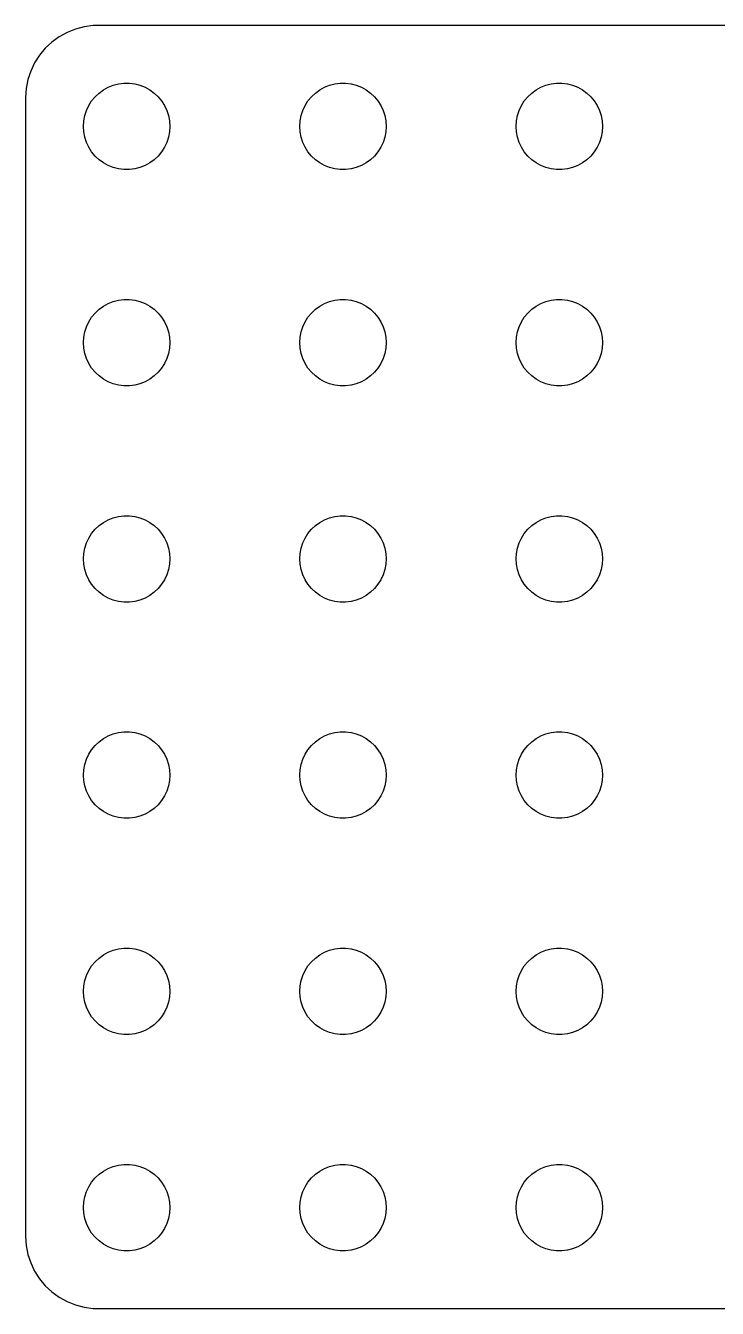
# Model space of a CAD drawing. Header units: metres. Extents: x -52 to 52, y -44 to 44.
# Drawn here: x -52 to -4, y -44.5 to 44.5 of the extents above; entities that cross this region are included whole.
import ezdxf

# ---------------------------------------------------------------- set-up
doc = ezdxf.new("R2010")
doc.units = ezdxf.units.M

msp = doc.modelspace()

# ---------------------------------------------------------------- linework, layer by layer
for p, q in [((-47.3139, 44.4901), (-47.9369, 44.4114)), ((47.3139, 44.4901), (-47.3139, 44.4901)), ((-49.6791, 43.7216), (-50.1871, 43.3526)), ((-49.1289, 44.0241), (-49.6791, 43.7216)), ((-48.5451, 44.2553), (-49.1289, 44.0241)), ((-47.9369, 44.4114), (-48.5451, 44.2553)), ((-50.6448, 42.9227), (-51.0451, 42.4389)), ((-50.1871, 43.3526), (-50.6448, 42.9227)), ((-51.3815, 41.9088), (-51.6489, 41.3406)), ((-51.0451, 42.4389), (-51.3815, 41.9088)), ((-51.6489, 41.3406), (-51.8429, 40.7434)), ((-51.9606, 40.1267), (-52, 39.5)), ((-51.8429, 40.7434), (-51.9606, 40.1267)), ((-46.6075, 40.033), (-46.2773, 40.2145)), ((-46.2773, 40.2145), (-45.927, 40.3532)), ((-45.927, 40.3532), (-45.5621, 40.4469)), ((-45.5621, 40.4469), (-45.1884, 40.4941)), ((-45.1884, 40.4941), (-44.8116, 40.4941)), ((-44.8116, 40.4941), (-44.4379, 40.4469)), ((-44.4379, 40.4469), (-44.0729, 40.3532)), ((-44.0729, 40.3532), (-43.7227, 40.2145)), ((-43.7227, 40.2145), (-43.3925, 40.033)), ((-31.6075, 40.033), (-31.2773, 40.2145)), ((-31.2773, 40.2145), (-30.927, 40.3532)), ((-30.927, 40.3532), (-30.5621, 40.4469)), ((-30.5621, 40.4469), (-30.1884, 40.4941)), ((-30.1884, 40.4941), (-29.8116, 40.4941)), ((-29.8116, 40.4941), (-29.4379, 40.4469)), ((-29.4379, 40.4469), (-29.0729, 40.3532)), ((-29.0729, 40.3532), (-28.7227, 40.2145)), ((-28.7227, 40.2145), (-28.3925, 40.033)), ((-16.6075, 40.033), (-16.2773, 40.2145)), ((-16.2773, 40.2145), (-15.927, 40.3532)), ((-15.927, 40.3532), (-15.5621, 40.4469)), ((-15.5621, 40.4469), (-15.1884, 40.4941)), ((-15.1884, 40.4941), (-14.8116, 40.4941)), ((-14.8116, 40.4941), (-14.4379, 40.4469)), ((-14.4379, 40.4469), (-14.0729, 40.3532)), ((-14.0729, 40.3532), (-13.7227, 40.2145)), ((-13.7227, 40.2145), (-13.3925, 40.033)), ((-52, 39.5), (-52, -39.5)), ((-47.6289, 38.9453), (-47.427, 39.2634)), ((-47.427, 39.2634), (-47.1869, 39.5536)), ((-47.1869, 39.5536), (-46.9123, 39.8115)), ((-46.9123, 39.8115), (-46.6075, 40.033)), ((-43.3925, 40.033), (-43.0877, 39.8115)), ((-43.0877, 39.8115), (-42.8131, 39.5536)), ((-42.8131, 39.5536), (-42.5729, 39.2634)), ((-42.5729, 39.2634), (-42.3711, 38.9453)), ((-32.6289, 38.9453), (-32.427, 39.2634)), ((-32.427, 39.2634), (-32.1869, 39.5536)), ((-32.1869, 39.5536), (-31.9123, 39.8115)), ((-31.9123, 39.8115), (-31.6075, 40.033)), ((-28.3925, 40.033), (-28.0877, 39.8115)), ((-28.0877, 39.8115), (-27.8131, 39.5536)), ((-27.8131, 39.5536), (-27.5729, 39.2634)), ((-27.5729, 39.2634), (-27.3711, 38.9453)), ((-17.6289, 38.9453), (-17.427, 39.2634)), ((-17.427, 39.2634), (-17.1869, 39.5536)), ((-17.1869, 39.5536), (-16.9123, 39.8115)), ((-16.9123, 39.8115), (-16.6075, 40.033)), ((-13.3925, 40.033), (-13.0877, 39.8115)), ((-13.0877, 39.8115), (-12.8131, 39.5536)), ((-12.8131, 39.5536), (-12.5729, 39.2634)), ((-12.5729, 39.2634), (-12.3711, 38.9453)), ((-47.9057, 38.2461), (-47.7893, 38.6044)), ((-47.7893, 38.6044), (-47.6289, 38.9453)), ((-42.3711, 38.9453), (-42.2107, 38.6044)), ((-42.2107, 38.6044), (-42.0942, 38.2461)), ((-32.9057, 38.2461), (-32.7893, 38.6044)), ((-32.7893, 38.6044), (-32.6289, 38.9453)), ((-27.3711, 38.9453), (-27.2107, 38.6044)), ((-27.2107, 38.6044), (-27.0942, 38.2461)), ((-17.9057, 38.2461), (-17.7893, 38.6044)), ((-17.7893, 38.6044), (-17.6289, 38.9453)), ((-12.3711, 38.9453), (-12.2107, 38.6044)), ((-12.2107, 38.6044), (-12.0942, 38.2461)), ((-48, 37.5), (-47.9763, 37.876)), ((-47.9763, 37.124), (-48, 37.5)), ((-47.9763, 37.876), (-47.9057, 38.2461)), ((-42.0942, 38.2461), (-42.0237, 37.876)), ((-42.0237, 37.876), (-42, 37.5)), ((-42, 37.5), (-42.0237, 37.124)), ((-33, 37.5), (-32.9763, 37.876)), ((-32.9763, 37.124), (-33, 37.5)), ((-32.9763, 37.876), (-32.9057, 38.2461)), ((-27.0942, 38.2461), (-27.0237, 37.876)), ((-27.0237, 37.876), (-27, 37.5)), ((-27, 37.5), (-27.0237, 37.124)), ((-18, 37.5), (-17.9763, 37.876)), ((-17.9763, 37.124), (-18, 37.5)), ((-17.9763, 37.876), (-17.9057, 38.2461)), ((-12.0942, 38.2461), (-12.0237, 37.876)), ((-12.0237, 37.876), (-12, 37.5)), ((-12, 37.5), (-12.0237, 37.124)), ((-47.9057, 36.7539), (-47.9763, 37.124)), ((-47.7893, 36.3956), (-47.9057, 36.7539)), ((-42.0942, 36.7539), (-42.2107, 36.3956)), ((-42.0237, 37.124), (-42.0942, 36.7539)), ((-32.9057, 36.7539), (-32.9763, 37.124)), ((-32.7893, 36.3956), (-32.9057, 36.7539)), ((-27.0942, 36.7539), (-27.2107, 36.3956)), ((-27.0237, 37.124), (-27.0942, 36.7539)), ((-17.9057, 36.7539), (-17.9763, 37.124)), ((-17.7893, 36.3956), (-17.9057, 36.7539)), ((-12.0942, 36.7539), (-12.2107, 36.3956)), ((-12.0237, 37.124), (-12.0942, 36.7539)), ((-47.6289, 36.0547), (-47.7893, 36.3956)), ((-47.427, 35.7366), (-47.6289, 36.0547)), ((-47.1869, 35.4464), (-47.427, 35.7366)), ((-42.5729, 35.7366), (-42.8131, 35.4464)), ((-42.3711, 36.0547), (-42.5729, 35.7366)), ((-42.2107, 36.3956), (-42.3711, 36.0547)), ((-32.6289, 36.0547), (-32.7893, 36.3956)), ((-32.427, 35.7366), (-32.6289, 36.0547)), ((-32.1869, 35.4464), (-32.427, 35.7366)), ((-27.5729, 35.7366), (-27.8131, 35.4464)), ((-27.3711, 36.0547), (-27.5729, 35.7366)), ((-27.2107, 36.3956), (-27.3711, 36.0547)), ((-17.6289, 36.0547), (-17.7893, 36.3956)), ((-17.427, 35.7366), (-17.6289, 36.0547)), ((-17.1869, 35.4464), (-17.427, 35.7366)), ((-12.5729, 35.7366), (-12.8131, 35.4464)), ((-12.3711, 36.0547), (-12.5729, 35.7366)), ((-12.2107, 36.3956), (-12.3711, 36.0547)), ((-46.9123, 35.1885), (-47.1869, 35.4464)), ((-46.6075, 34.967), (-46.9123, 35.1885)), ((-46.2773, 34.7855), (-46.6075, 34.967)), ((-45.927, 34.6468), (-46.2773, 34.7855)), ((-43.7227, 34.7855), (-44.0729, 34.6468)), ((-43.3925, 34.967), (-43.7227, 34.7855)), ((-43.0877, 35.1885), (-43.3925, 34.967)), ((-42.8131, 35.4464), (-43.0877, 35.1885)), ((-31.9123, 35.1885), (-32.1869, 35.4464)), ((-31.6075, 34.967), (-31.9123, 35.1885)), ((-31.2773, 34.7855), (-31.6075, 34.967)), ((-30.927, 34.6468), (-31.2773, 34.7855)), ((-28.7227, 34.7855), (-29.0729, 34.6468)), ((-28.3925, 34.967), (-28.7227, 34.7855)), ((-28.0877, 35.1885), (-28.3925, 34.967)), ((-27.8131, 35.4464), (-28.0877, 35.1885)), ((-16.9123, 35.1885), (-17.1869, 35.4464)), ((-16.6075, 34.967), (-16.9123, 35.1885)), ((-16.2773, 34.7855), (-16.6075, 34.967)), ((-15.927, 34.6468), (-16.2773, 34.7855)), ((-13.7227, 34.7855), (-14.0729, 34.6468)), ((-13.3925, 34.967), (-13.7227, 34.7855)), ((-13.0877, 35.1885), (-13.3925, 34.967)), ((-12.8131, 35.4464), (-13.0877, 35.1885)), ((-45.5621, 34.5531), (-45.927, 34.6468)), ((-45.1884, 34.5059), (-45.5621, 34.5531)), ((-44.8116, 34.5059), (-45.1884, 34.5059)), ((-44.4379, 34.5531), (-44.8116, 34.5059)), ((-44.0729, 34.6468), (-44.4379, 34.5531)), ((-30.5621, 34.5531), (-30.927, 34.6468)), ((-30.1884, 34.5059), (-30.5621, 34.5531)), ((-29.8116, 34.5059), (-30.1884, 34.5059)), ((-29.4379, 34.5531), (-29.8116, 34.5059)), ((-29.0729, 34.6468), (-29.4379, 34.5531)), ((-15.5621, 34.5531), (-15.927, 34.6468)), ((-15.1884, 34.5059), (-15.5621, 34.5531)), ((-14.8116, 34.5059), (-15.1884, 34.5059)), ((-14.4379, 34.5531), (-14.8116, 34.5059)), ((-14.0729, 34.6468), (-14.4379, 34.5531)), ((-46.9123, 24.8115), (-46.6075, 25.033)), ((-46.6075, 25.033), (-46.2773, 25.2145)), ((-46.2773, 25.2145), (-45.927, 25.3532)), ((-45.927, 25.3532), (-45.5621, 25.4469)), ((-45.5621, 25.4469), (-45.1884, 25.4941)), ((-45.1884, 25.4941), (-44.8116, 25.4941)), ((-44.8116, 25.4941), (-44.4379, 25.4469)), ((-44.4379, 25.4469), (-44.0729, 25.3532)), ((-44.0729, 25.3532), (-43.7227, 25.2145)), ((-43.7227, 25.2145), (-43.3925, 25.033)), ((-43.3925, 25.033), (-43.0877, 24.8115)), ((-31.9123, 24.8115), (-31.6075, 25.033)), ((-31.6075, 25.033), (-31.2773, 25.2145)), ((-31.2773, 25.2145), (-30.927, 25.3532)), ((-30.927, 25.3532), (-30.5621, 25.4469)), ((-30.5621, 25.4469), (-30.1884, 25.4941)), ((-30.1884, 25.4941), (-29.8116, 25.4941)), ((-29.8116, 25.4941), (-29.4379, 25.4469)), ((-29.4379, 25.4469), (-29.0729, 25.3532)), ((-29.0729, 25.3532), (-28.7227, 25.2145)), ((-28.7227, 25.2145), (-28.3925, 25.033)), ((-28.3925, 25.033), (-28.0877, 24.8115)), ((-16.9123, 24.8115), (-16.6075, 25.033)), ((-16.6075, 25.033), (-16.2773, 25.2145)), ((-16.2773, 25.2145), (-15.927, 25.3532)), ((-15.927, 25.3532), (-15.5621, 25.4469)), ((-15.5621, 25.4469), (-15.1884, 25.4941)), ((-15.1884, 25.4941), (-14.8116, 25.4941)), ((-14.8116, 25.4941), (-14.4379, 25.4469)), ((-14.4379, 25.4469), (-14.0729, 25.3532)), ((-14.0729, 25.3532), (-13.7227, 25.2145)), ((-13.7227, 25.2145), (-13.3925, 25.033)), ((-13.3925, 25.033), (-13.0877, 24.8115)), ((-47.6289, 23.9453), (-47.427, 24.2634)), ((-47.427, 24.2634), (-47.1869, 24.5536)), ((-47.1869, 24.5536), (-46.9123, 24.8115)), ((-43.0877, 24.8115), (-42.8131, 24.5536)), ((-42.8131, 24.5536), (-42.5729, 24.2634)), ((-42.5729, 24.2634), (-42.3711, 23.9453)), ((-32.6289, 23.9453), (-32.427, 24.2634)), ((-32.427, 24.2634), (-32.1869, 24.5536)), ((-32.1869, 24.5536), (-31.9123, 24.8115)), ((-28.0877, 24.8115), (-27.8131, 24.5536)), ((-27.8131, 24.5536), (-27.5729, 24.2634)), ((-27.5729, 24.2634), (-27.3711, 23.9453)), ((-17.6289, 23.9453), (-17.427, 24.2634)), ((-17.427, 24.2634), (-17.1869, 24.5536)), ((-17.1869, 24.5536), (-16.9123, 24.8115)), ((-13.0877, 24.8115), (-12.8131, 24.5536)), ((-12.8131, 24.5536), (-12.5729, 24.2634)), ((-12.5729, 24.2634), (-12.3711, 23.9453)), ((-47.9763, 22.876), (-47.9057, 23.2461)), ((-47.9057, 23.2461), (-47.7893, 23.6044)), ((-47.7893, 23.6044), (-47.6289, 23.9453)), ((-42.3711, 23.9453), (-42.2107, 23.6044)), ((-42.2107, 23.6044), (-42.0942, 23.2461)), ((-42.0942, 23.2461), (-42.0237, 22.876)), ((-32.9763, 22.876), (-32.9057, 23.2461)), ((-32.9057, 23.2461), (-32.7893, 23.6044)), ((-32.7893, 23.6044), (-32.6289, 23.9453)), ((-27.3711, 23.9453), (-27.2107, 23.6044)), ((-27.2107, 23.6044), (-27.0942, 23.2461)), ((-27.0942, 23.2461), (-27.0237, 22.876)), ((-17.9763, 22.876), (-17.9057, 23.2461)), ((-17.9057, 23.2461), (-17.7893, 23.6044)), ((-17.7893, 23.6044), (-17.6289, 23.9453)), ((-12.3711, 23.9453), (-12.2107, 23.6044)), ((-12.2107, 23.6044), (-12.0942, 23.2461)), ((-12.0942, 23.2461), (-12.0237, 22.876)), ((-48, 22.5), (-47.9763, 22.876)), ((-47.9763, 22.124), (-48, 22.5)), ((-42.0237, 22.876), (-42, 22.5)), ((-42, 22.5), (-42.0237, 22.124)), ((-33, 22.5), (-32.9763, 22.876)), ((-32.9763, 22.124), (-33, 22.5)), ((-27.0237, 22.876), (-27, 22.5)), ((-27, 22.5), (-27.0237, 22.124)), ((-18, 22.5), (-17.9763, 22.876)), ((-17.9763, 22.124), (-18, 22.5)), ((-12.0237, 22.876), (-12, 22.5)), ((-12, 22.5), (-12.0237, 22.124)), ((-47.9057, 21.7539), (-47.9763, 22.124)), ((-47.7893, 21.3956), (-47.9057, 21.7539)), ((-47.6289, 21.0547), (-47.7893, 21.3956)), ((-42.2107, 21.3956), (-42.3711, 21.0547)), ((-42.0942, 21.7539), (-42.2107, 21.3956)), ((-42.0237, 22.124), (-42.0942, 21.7539)), ((-32.9057, 21.7539), (-32.9763, 22.124)), ((-32.7893, 21.3956), (-32.9057, 21.7539)), ((-32.6289, 21.0547), (-32.7893, 21.3956)), ((-27.2107, 21.3956), (-27.3711, 21.0547)), ((-27.0942, 21.7539), (-27.2107, 21.3956)), ((-27.0237, 22.124), (-27.0942, 21.7539)), ((-17.9057, 21.7539), (-17.9763, 22.124)), ((-17.7893, 21.3956), (-17.9057, 21.7539)), ((-17.6289, 21.0547), (-17.7893, 21.3956)), ((-12.2107, 21.3956), (-12.3711, 21.0547)), ((-12.0942, 21.7539), (-12.2107, 21.3956)), ((-12.0237, 22.124), (-12.0942, 21.7539)), ((-47.427, 20.7366), (-47.6289, 21.0547)), ((-47.1869, 20.4464), (-47.427, 20.7366)), ((-42.5729, 20.7366), (-42.8131, 20.4464)), ((-42.3711, 21.0547), (-42.5729, 20.7366)), ((-32.427, 20.7366), (-32.6289, 21.0547)), ((-32.1869, 20.4464), (-32.427, 20.7366)), ((-27.5729, 20.7366), (-27.8131, 20.4464)), ((-27.3711, 21.0547), (-27.5729, 20.7366)), ((-17.427, 20.7366), (-17.6289, 21.0547)), ((-17.1869, 20.4464), (-17.427, 20.7366)), ((-12.5729, 20.7366), (-12.8131, 20.4464)), ((-12.3711, 21.0547), (-12.5729, 20.7366)), ((-46.9123, 20.1884), (-47.1869, 20.4464)), ((-46.6075, 19.967), (-46.9123, 20.1884)), ((-46.2773, 19.7855), (-46.6075, 19.967)), ((-45.927, 19.6468), (-46.2773, 19.7855)), ((-45.5621, 19.5531), (-45.927, 19.6468)), ((-44.0729, 19.6468), (-44.4379, 19.5531)), ((-43.7227, 19.7855), (-44.0729, 19.6468)), ((-43.3925, 19.967), (-43.7227, 19.7855)), ((-43.0877, 20.1884), (-43.3925, 19.967)), ((-42.8131, 20.4464), (-43.0877, 20.1884)), ((-31.9123, 20.1884), (-32.1869, 20.4464)), ((-31.6075, 19.967), (-31.9123, 20.1884)), ((-31.2773, 19.7855), (-31.6075, 19.967)), ((-30.927, 19.6468), (-31.2773, 19.7855)), ((-30.5621, 19.5531), (-30.927, 19.6468)), ((-29.0729, 19.6468), (-29.4379, 19.5531)), ((-28.7227, 19.7855), (-29.0729, 19.6468)), ((-28.3925, 19.967), (-28.7227, 19.7855)), ((-28.0877, 20.1884), (-28.3925, 19.967)), ((-27.8131, 20.4464), (-28.0877, 20.1884)), ((-16.9123, 20.1884), (-17.1869, 20.4464)), ((-16.6075, 19.967), (-16.9123, 20.1884)), ((-16.2773, 19.7855), (-16.6075, 19.967)), ((-15.927, 19.6468), (-16.2773, 19.7855)), ((-15.5621, 19.5531), (-15.927, 19.6468)), ((-14.0729, 19.6468), (-14.4379, 19.5531)), ((-13.7227, 19.7855), (-14.0729, 19.6468)), ((-13.3925, 19.967), (-13.7227, 19.7855)), ((-13.0877, 20.1884), (-13.3925, 19.967)), ((-12.8131, 20.4464), (-13.0877, 20.1884)), ((-45.1884, 19.5059), (-45.5621, 19.5531)), ((-44.8116, 19.5059), (-45.1884, 19.5059)), ((-44.4379, 19.5531), (-44.8116, 19.5059)), ((-30.1884, 19.5059), (-30.5621, 19.5531)), ((-29.8116, 19.5059), (-30.1884, 19.5059)), ((-29.4379, 19.5531), (-29.8116, 19.5059)), ((-15.1884, 19.5059), (-15.5621, 19.5531)), ((-14.8116, 19.5059), (-15.1884, 19.5059)), ((-14.4379, 19.5531), (-14.8116, 19.5059)), ((-47.1869, 9.55363), (-46.9123, 9.81154)), ((-46.9123, 9.81154), (-46.6075, 10.033)), ((-46.6075, 10.033), (-46.2773, 10.2145)), ((-46.2773, 10.2145), (-45.927, 10.3532)), ((-45.927, 10.3532), (-45.5621, 10.4469)), ((-45.5621, 10.4469), (-45.1884, 10.4941)), ((-45.1884, 10.4941), (-44.8116, 10.4941)), ((-44.8116, 10.4941), (-44.4379, 10.4469)), ((-44.4379, 10.4469), (-44.0729, 10.3532)), ((-44.0729, 10.3532), (-43.7227, 10.2145)), ((-43.7227, 10.2145), (-43.3925, 10.033)), ((-43.3925, 10.033), (-43.0877, 9.81154)), ((-43.0877, 9.81154), (-42.8131, 9.55363)), ((-32.1869, 9.55363), (-31.9123, 9.81154)), ((-31.9123, 9.81154), (-31.6075, 10.033)), ((-31.6075, 10.033), (-31.2773, 10.2145)), ((-31.2773, 10.2145), (-30.927, 10.3532)), ((-30.927, 10.3532), (-30.5621, 10.4469)), ((-30.5621, 10.4469), (-30.1884, 10.4941)), ((-30.1884, 10.4941), (-29.8116, 10.4941)), ((-29.8116, 10.4941), (-29.4379, 10.4469)), ((-29.4379, 10.4469), (-29.0729, 10.3532)), ((-29.0729, 10.3532), (-28.7227, 10.2145)), ((-28.7227, 10.2145), (-28.3925, 10.033)), ((-28.3925, 10.033), (-28.0877, 9.81154)), ((-28.0877, 9.81154), (-27.8131, 9.55363)), ((-17.1869, 9.55363), (-16.9123, 9.81154)), ((-16.9123, 9.81154), (-16.6075, 10.033)), ((-16.6075, 10.033), (-16.2773, 10.2145)), ((-16.2773, 10.2145), (-15.927, 10.3532)), ((-15.927, 10.3532), (-15.5621, 10.4469)), ((-15.5621, 10.4469), (-15.1884, 10.4941)), ((-15.1884, 10.4941), (-14.8116, 10.4941)), ((-14.8116, 10.4941), (-14.4379, 10.4469)), ((-14.4379, 10.4469), (-14.0729, 10.3532)), ((-14.0729, 10.3532), (-13.7227, 10.2145)), ((-13.7227, 10.2145), (-13.3925, 10.033)), ((-13.3925, 10.033), (-13.0877, 9.81154)), ((-13.0877, 9.81154), (-12.8131, 9.55363)), ((-47.7893, 8.60437), (-47.6289, 8.94525)), ((-47.6289, 8.94525), (-47.427, 9.26335)), ((-47.427, 9.26335), (-47.1869, 9.55363)), ((-42.8131, 9.55363), (-42.5729, 9.26335)), ((-42.5729, 9.26335), (-42.3711, 8.94525)), ((-42.3711, 8.94525), (-42.2107, 8.60437)), ((-32.7893, 8.60437), (-32.6289, 8.94525)), ((-32.6289, 8.94525), (-32.427, 9.26335)), ((-32.427, 9.26335), (-32.1869, 9.55363)), ((-27.8131, 9.55363), (-27.5729, 9.26335)), ((-27.5729, 9.26335), (-27.3711, 8.94525)), ((-27.3711, 8.94525), (-27.2107, 8.60437)), ((-17.7893, 8.60437), (-17.6289, 8.94525)), ((-17.6289, 8.94525), (-17.427, 9.26335)), ((-17.427, 9.26335), (-17.1869, 9.55363)), ((-12.8131, 9.55363), (-12.5729, 9.26335)), ((-12.5729, 9.26335), (-12.3711, 8.94525)), ((-12.3711, 8.94525), (-12.2107, 8.60437)), ((-47.9763, 7.87599), (-47.9057, 8.24606)), ((-47.9057, 8.24606), (-47.7893, 8.60437)), ((-42.2107, 8.60437), (-42.0942, 8.24606)), ((-42.0942, 8.24606), (-42.0237, 7.87599)), ((-32.9763, 7.87599), (-32.9057, 8.24606)), ((-32.9057, 8.24606), (-32.7893, 8.60437)), ((-27.2107, 8.60437), (-27.0942, 8.24606)), ((-27.0942, 8.24606), (-27.0237, 7.87599)), ((-17.9763, 7.87599), (-17.9057, 8.24606)), ((-17.9057, 8.24606), (-17.7893, 8.60437)), ((-12.2107, 8.60437), (-12.0942, 8.24606)), ((-12.0942, 8.24606), (-12.0237, 7.87599)), ((-48, 7.5), (-47.9763, 7.87599)), ((-47.9763, 7.12399), (-48, 7.5)), ((-47.9057, 6.75392), (-47.9763, 7.12399)), ((-42.0237, 7.12399), (-42.0942, 6.75392)), ((-42.0237, 7.87599), (-42, 7.5)), ((-42, 7.5), (-42.0237, 7.12399)), ((-33, 7.5), (-32.9763, 7.87599)), ((-32.9763, 7.12399), (-33, 7.5)), ((-32.9057, 6.75392), (-32.9763, 7.12399)), ((-27.0237, 7.12399), (-27.0942, 6.75392)), ((-27.0237, 7.87599), (-27, 7.5)), ((-27, 7.5), (-27.0237, 7.12399)), ((-18, 7.5), (-17.9763, 7.87599)), ((-17.9763, 7.12399), (-18, 7.5)), ((-17.9057, 6.75392), (-17.9763, 7.12399)), ((-12.0237, 7.12399), (-12.0942, 6.75392)), ((-12.0237, 7.87599), (-12, 7.5)), ((-12, 7.5), (-12.0237, 7.12399)), ((-47.7893, 6.39561), (-47.9057, 6.75392)), ((-47.6289, 6.05473), (-47.7893, 6.39561)), ((-42.2107, 6.39561), (-42.3711, 6.05473)), ((-42.0942, 6.75392), (-42.2107, 6.39561)), ((-32.7893, 6.39561), (-32.9057, 6.75392)), ((-32.6289, 6.05473), (-32.7893, 6.39561)), ((-27.2107, 6.39561), (-27.3711, 6.05473)), ((-27.0942, 6.75392), (-27.2107, 6.39561)), ((-17.7893, 6.39561), (-17.9057, 6.75392)), ((-17.6289, 6.05473), (-17.7893, 6.39561)), ((-12.2107, 6.39561), (-12.3711, 6.05473)), ((-12.0942, 6.75392), (-12.2107, 6.39561)), ((-47.427, 5.73663), (-47.6289, 6.05473)), ((-47.1869, 5.44635), (-47.427, 5.73663)), ((-46.9123, 5.18845), (-47.1869, 5.44635)), ((-42.8131, 5.44635), (-43.0877, 5.18845)), ((-42.5729, 5.73663), (-42.8131, 5.44635)), ((-42.3711, 6.05473), (-42.5729, 5.73663)), ((-32.427, 5.73663), (-32.6289, 6.05473)), ((-32.1869, 5.44635), (-32.427, 5.73663)), ((-31.9123, 5.18845), (-32.1869, 5.44635)), ((-27.8131, 5.44635), (-28.0877, 5.18845)), ((-27.5729, 5.73663), (-27.8131, 5.44635)), ((-27.3711, 6.05473), (-27.5729, 5.73663)), ((-17.427, 5.73663), (-17.6289, 6.05473)), ((-17.1869, 5.44635), (-17.427, 5.73663)), ((-16.9123, 5.18845), (-17.1869, 5.44635)), ((-12.8131, 5.44635), (-13.0877, 5.18845)), ((-12.5729, 5.73663), (-12.8131, 5.44635)), ((-12.3711, 6.05473), (-12.5729, 5.73663)), ((-46.6075, 4.96701), (-46.9123, 5.18845)), ((-46.2773, 4.78551), (-46.6075, 4.96701)), ((-45.927, 4.64682), (-46.2773, 4.78551)), ((-45.5621, 4.55313), (-45.927, 4.64682)), ((-45.1884, 4.50591), (-45.5621, 4.55313)), ((-44.8116, 4.50591), (-45.1884, 4.50591)), ((-44.4379, 4.55313), (-44.8116, 4.50591)), ((-44.0729, 4.64682), (-44.4379, 4.55313)), ((-43.7227, 4.78551), (-44.0729, 4.64682)), ((-43.3925, 4.96701), (-43.7227, 4.78551)), ((-43.0877, 5.18845), (-43.3925, 4.96701)), ((-31.6075, 4.96701), (-31.9123, 5.18845)), ((-31.2773, 4.78551), (-31.6075, 4.96701)), ((-30.927, 4.64682), (-31.2773, 4.78551)), ((-30.5621, 4.55313), (-30.927, 4.64682)), ((-30.1884, 4.50591), (-30.5621, 4.55313)), ((-29.8116, 4.50591), (-30.1884, 4.50591)), ((-29.4379, 4.55313), (-29.8116, 4.50591)), ((-29.0729, 4.64682), (-29.4379, 4.55313)), ((-28.7227, 4.78551), (-29.0729, 4.64682)), ((-28.3925, 4.96701), (-28.7227, 4.78551)), ((-28.0877, 5.18845), (-28.3925, 4.96701)), ((-16.6075, 4.96701), (-16.9123, 5.18845)), ((-16.2773, 4.78551), (-16.6075, 4.96701)), ((-15.927, 4.64682), (-16.2773, 4.78551)), ((-15.5621, 4.55313), (-15.927, 4.64682)), ((-15.1884, 4.50591), (-15.5621, 4.55313)), ((-14.8116, 4.50591), (-15.1884, 4.50591)), ((-14.4379, 4.55313), (-14.8116, 4.50591)), ((-14.0729, 4.64682), (-14.4379, 4.55313)), ((-13.7227, 4.78551), (-14.0729, 4.64682)), ((-13.3925, 4.96701), (-13.7227, 4.78551)), ((-13.0877, 5.18845), (-13.3925, 4.96701)), ((-47.1869, -5.44635), (-46.9123, -5.18845)), ((-46.9123, -5.18845), (-46.6075, -4.96701)), ((-46.6075, -4.96701), (-46.2773, -4.78551)), ((-46.2773, -4.78551), (-45.927, -4.64682)), ((-45.927, -4.64682), (-45.5621, -4.55313)), ((-45.5621, -4.55313), (-45.1884, -4.50591)), ((-45.1884, -4.50591), (-44.8116, -4.50591)), ((-44.8116, -4.50591), (-44.4379, -4.55313)), ((-44.4379, -4.55313), (-44.0729, -4.64682)), ((-44.0729, -4.64682), (-43.7227, -4.78551)), ((-43.7227, -4.78551), (-43.3925, -4.96701)), ((-43.3925, -4.96701), (-43.0877, -5.18845)), ((-43.0877, -5.18845), (-42.8131, -5.44635)), ((-32.1869, -5.44635), (-31.9123, -5.18845)), ((-31.9123, -5.18845), (-31.6075, -4.96701)), ((-31.6075, -4.96701), (-31.2773, -4.78551)), ((-31.2773, -4.78551), (-30.927, -4.64682)), ((-30.927, -4.64682), (-30.5621, -4.55313)), ((-30.5621, -4.55313), (-30.1884, -4.50591)), ((-30.1884, -4.50591), (-29.8116, -4.50591)), ((-29.8116, -4.50591), (-29.4379, -4.55313)), ((-29.4379, -4.55313), (-29.0729, -4.64682)), ((-29.0729, -4.64682), (-28.7227, -4.78551)), ((-28.7227, -4.78551), (-28.3925, -4.96701)), ((-28.3925, -4.96701), (-28.0877, -5.18845)), ((-28.0877, -5.18845), (-27.8131, -5.44635)), ((-17.1869, -5.44635), (-16.9123, -5.18845)), ((-16.9123, -5.18845), (-16.6075, -4.96701)), ((-16.6075, -4.96701), (-16.2773, -4.78551)), ((-16.2773, -4.78551), (-15.927, -4.64682)), ((-15.927, -4.64682), (-15.5621, -4.55313)), ((-15.5621, -4.55313), (-15.1884, -4.50591)), ((-15.1884, -4.50591), (-14.8116, -4.50591)), ((-14.8116, -4.50591), (-14.4379, -4.55313)), ((-14.4379, -4.55313), (-14.0729, -4.64682)), ((-14.0729, -4.64682), (-13.7227, -4.78551)), ((-13.7227, -4.78551), (-13.3925, -4.96701)), ((-13.3925, -4.96701), (-13.0877, -5.18845)), ((-13.0877, -5.18845), (-12.8131, -5.44635)), ((-47.7893, -6.39561), (-47.6289, -6.05473)), ((-47.6289, -6.05473), (-47.427, -5.73663)), ((-47.427, -5.73663), (-47.1869, -5.44635)), ((-42.8131, -5.44635), (-42.5729, -5.73663)), ((-42.5729, -5.73663), (-42.3711, -6.05473)), ((-42.3711, -6.05473), (-42.2107, -6.39561)), ((-32.7893, -6.39561), (-32.6289, -6.05473)), ((-32.6289, -6.05473), (-32.427, -5.73663)), ((-32.427, -5.73663), (-32.1869, -5.44635)), ((-27.8131, -5.44635), (-27.5729, -5.73663)), ((-27.5729, -5.73663), (-27.3711, -6.05473)), ((-27.3711, -6.05473), (-27.2107, -6.39561)), ((-17.7893, -6.39561), (-17.6289, -6.05473)), ((-17.6289, -6.05473), (-17.427, -5.73663)), ((-17.427, -5.73663), (-17.1869, -5.44635)), ((-12.8131, -5.44635), (-12.5729, -5.73663)), ((-12.5729, -5.73663), (-12.3711, -6.05473)), ((-12.3711, -6.05473), (-12.2107, -6.39561)), ((-47.9763, -7.12399), (-47.9057, -6.75392)), ((-47.9057, -6.75392), (-47.7893, -6.39561)), ((-42.2107, -6.39561), (-42.0942, -6.75392)), ((-42.0942, -6.75392), (-42.0237, -7.12399)), ((-32.9763, -7.12399), (-32.9057, -6.75392)), ((-32.9057, -6.75392), (-32.7893, -6.39561)), ((-27.2107, -6.39561), (-27.0942, -6.75392)), ((-27.0942, -6.75392), (-27.0237, -7.12399)), ((-17.9763, -7.12399), (-17.9057, -6.75392)), ((-17.9057, -6.75392), (-17.7893, -6.39561)), ((-12.2107, -6.39561), (-12.0942, -6.75392)), ((-12.0942, -6.75392), (-12.0237, -7.12399)), ((-48, -7.5), (-47.9763, -7.12399)), ((-47.9763, -7.87599), (-48, -7.5)), ((-47.9057, -8.24606), (-47.9763, -7.87599)), ((-42.0237, -7.87599), (-42.0942, -8.24606)), ((-42.0237, -7.12399), (-42, -7.5)), ((-42, -7.5), (-42.0237, -7.87599)), ((-33, -7.5), (-32.9763, -7.12399)), ((-32.9763, -7.87599), (-33, -7.5)), ((-32.9057, -8.24606), (-32.9763, -7.87599)), ((-27.0237, -7.87599), (-27.0942, -8.24606)), ((-27.0237, -7.12399), (-27, -7.5)), ((-27, -7.5), (-27.0237, -7.87599)), ((-18, -7.5), (-17.9763, -7.12399)), ((-17.9763, -7.87599), (-18, -7.5)), ((-17.9057, -8.24606), (-17.9763, -7.87599)), ((-12.0237, -7.87599), (-12.0942, -8.24606)), ((-12.0237, -7.12399), (-12, -7.5)), ((-12, -7.5), (-12.0237, -7.87599)), ((-47.7893, -8.60437), (-47.9057, -8.24606)), ((-47.6289, -8.94525), (-47.7893, -8.60437)), ((-42.2107, -8.60437), (-42.3711, -8.94525)), ((-42.0942, -8.24606), (-42.2107, -8.60437)), ((-32.7893, -8.60437), (-32.9057, -8.24606)), ((-32.6289, -8.94525), (-32.7893, -8.60437)), ((-27.2107, -8.60437), (-27.3711, -8.94525)), ((-27.0942, -8.24606), (-27.2107, -8.60437)), ((-17.7893, -8.60437), (-17.9057, -8.24606)), ((-17.6289, -8.94525), (-17.7893, -8.60437)), ((-12.2107, -8.60437), (-12.3711, -8.94525)), ((-12.0942, -8.24606), (-12.2107, -8.60437)), ((-47.427, -9.26335), (-47.6289, -8.94525)), ((-47.1869, -9.55363), (-47.427, -9.26335)), ((-46.9123, -9.81154), (-47.1869, -9.55363)), ((-42.8131, -9.55363), (-43.0877, -9.81154)), ((-42.5729, -9.26335), (-42.8131, -9.55363)), ((-42.3711, -8.94525), (-42.5729, -9.26335)), ((-32.427, -9.26335), (-32.6289, -8.94525)), ((-32.1869, -9.55363), (-32.427, -9.26335)), ((-31.9123, -9.81154), (-32.1869, -9.55363)), ((-27.8131, -9.55363), (-28.0877, -9.81154)), ((-27.5729, -9.26335), (-27.8131, -9.55363)), ((-27.3711, -8.94525), (-27.5729, -9.26335)), ((-17.427, -9.26335), (-17.6289, -8.94525)), ((-17.1869, -9.55363), (-17.427, -9.26335)), ((-16.9123, -9.81154), (-17.1869, -9.55363)), ((-12.8131, -9.55363), (-13.0877, -9.81154)), ((-12.5729, -9.26335), (-12.8131, -9.55363)), ((-12.3711, -8.94525), (-12.5729, -9.26335)), ((-46.6075, -10.033), (-46.9123, -9.81154)), ((-46.2773, -10.2145), (-46.6075, -10.033)), ((-45.927, -10.3532), (-46.2773, -10.2145)), ((-45.5621, -10.4469), (-45.927, -10.3532)), ((-45.1884, -10.4941), (-45.5621, -10.4469)), ((-44.8116, -10.4941), (-45.1884, -10.4941)), ((-44.4379, -10.4469), (-44.8116, -10.4941)), ((-44.0729, -10.3532), (-44.4379, -10.4469)), ((-43.7227, -10.2145), (-44.0729, -10.3532)), ((-43.3925, -10.033), (-43.7227, -10.2145)), ((-43.0877, -9.81154), (-43.3925, -10.033)), ((-31.6075, -10.033), (-31.9123, -9.81154)), ((-31.2773, -10.2145), (-31.6075, -10.033)), ((-30.927, -10.3532), (-31.2773, -10.2145)), ((-30.5621, -10.4469), (-30.927, -10.3532)), ((-30.1884, -10.4941), (-30.5621, -10.4469)), ((-29.8116, -10.4941), (-30.1884, -10.4941)), ((-29.4379, -10.4469), (-29.8116, -10.4941)), ((-29.0729, -10.3532), (-29.4379, -10.4469)), ((-28.7227, -10.2145), (-29.0729, -10.3532)), ((-28.3925, -10.033), (-28.7227, -10.2145)), ((-28.0877, -9.81154), (-28.3925, -10.033)), ((-16.6075, -10.033), (-16.9123, -9.81154)), ((-16.2773, -10.2145), (-16.6075, -10.033)), ((-15.927, -10.3532), (-16.2773, -10.2145)), ((-15.5621, -10.4469), (-15.927, -10.3532)), ((-15.1884, -10.4941), (-15.5621, -10.4469)), ((-14.8116, -10.4941), (-15.1884, -10.4941)), ((-14.4379, -10.4469), (-14.8116, -10.4941)), ((-14.0729, -10.3532), (-14.4379, -10.4469)), ((-13.7227, -10.2145), (-14.0729, -10.3532)), ((-13.3925, -10.033), (-13.7227, -10.2145)), ((-13.0877, -9.81154), (-13.3925, -10.033)), ((-45.927, -19.6468), (-45.5621, -19.5531)), ((-45.5621, -19.5531), (-45.1884, -19.5059)), ((-45.1884, -19.5059), (-44.8116, -19.5059)), ((-44.8116, -19.5059), (-44.4379, -19.5531)), ((-44.4379, -19.5531), (-44.0729, -19.6468)), ((-30.927, -19.6468), (-30.5621, -19.5531)), ((-30.5621, -19.5531), (-30.1884, -19.5059)), ((-30.1884, -19.5059), (-29.8116, -19.5059)), ((-29.8116, -19.5059), (-29.4379, -19.5531)), ((-29.4379, -19.5531), (-29.0729, -19.6468)), ((-15.927, -19.6468), (-15.5621, -19.5531)), ((-15.5621, -19.5531), (-15.1884, -19.5059)), ((-15.1884, -19.5059), (-14.8116, -19.5059)), ((-14.8116, -19.5059), (-14.4379, -19.5531)), ((-14.4379, -19.5531), (-14.0729, -19.6468)), ((-47.427, -20.7366), (-47.1869, -20.4464)), ((-47.1869, -20.4464), (-46.9123, -20.1884)), ((-46.9123, -20.1884), (-46.6075, -19.967)), ((-46.6075, -19.967), (-46.2773, -19.7855)), ((-46.2773, -19.7855), (-45.927, -19.6468)), ((-44.0729, -19.6468), (-43.7227, -19.7855)), ((-43.7227, -19.7855), (-43.3925, -19.967)), ((-43.3925, -19.967), (-43.0877, -20.1884)), ((-43.0877, -20.1884), (-42.8131, -20.4464)), ((-42.8131, -20.4464), (-42.5729, -20.7366)), ((-32.427, -20.7366), (-32.1869, -20.4464)), ((-32.1869, -20.4464), (-31.9123, -20.1884)), ((-31.9123, -20.1884), (-31.6075, -19.967)), ((-31.6075, -19.967), (-31.2773, -19.7855)), ((-31.2773, -19.7855), (-30.927, -19.6468)), ((-29.0729, -19.6468), (-28.7227, -19.7855)), ((-28.7227, -19.7855), (-28.3925, -19.967)), ((-28.3925, -19.967), (-28.0877, -20.1884)), ((-28.0877, -20.1884), (-27.8131, -20.4464)), ((-27.8131, -20.4464), (-27.5729, -20.7366)), ((-17.427, -20.7366), (-17.1869, -20.4464)), ((-17.1869, -20.4464), (-16.9123, -20.1884)), ((-16.9123, -20.1884), (-16.6075, -19.967)), ((-16.6075, -19.967), (-16.2773, -19.7855)), ((-16.2773, -19.7855), (-15.927, -19.6468)), ((-14.0729, -19.6468), (-13.7227, -19.7855)), ((-13.7227, -19.7855), (-13.3925, -19.967)), ((-13.3925, -19.967), (-13.0877, -20.1884)), ((-13.0877, -20.1884), (-12.8131, -20.4464)), ((-12.8131, -20.4464), (-12.5729, -20.7366)), ((-47.7893, -21.3956), (-47.6289, -21.0547)), ((-47.6289, -21.0547), (-47.427, -20.7366)), ((-42.5729, -20.7366), (-42.3711, -21.0547)), ((-42.3711, -21.0547), (-42.2107, -21.3956)), ((-32.7893, -21.3956), (-32.6289, -21.0547)), ((-32.6289, -21.0547), (-32.427, -20.7366)), ((-27.5729, -20.7366), (-27.3711, -21.0547)), ((-27.3711, -21.0547), (-27.2107, -21.3956)), ((-17.7893, -21.3956), (-17.6289, -21.0547)), ((-17.6289, -21.0547), (-17.427, -20.7366)), ((-12.5729, -20.7366), (-12.3711, -21.0547)), ((-12.3711, -21.0547), (-12.2107, -21.3956)), ((-48, -22.5), (-47.9763, -22.124)), ((-47.9763, -22.124), (-47.9057, -21.7539)), ((-47.9057, -21.7539), (-47.7893, -21.3956)), ((-42.2107, -21.3956), (-42.0942, -21.7539)), ((-42.0942, -21.7539), (-42.0237, -22.124)), ((-42.0237, -22.124), (-42, -22.5)), ((-33, -22.5), (-32.9763, -22.124)), ((-32.9763, -22.124), (-32.9057, -21.7539)), ((-32.9057, -21.7539), (-32.7893, -21.3956)), ((-27.2107, -21.3956), (-27.0942, -21.7539)), ((-27.0942, -21.7539), (-27.0237, -22.124)), ((-27.0237, -22.124), (-27, -22.5)), ((-18, -22.5), (-17.9763, -22.124)), ((-17.9763, -22.124), (-17.9057, -21.7539)), ((-17.9057, -21.7539), (-17.7893, -21.3956)), ((-12.2107, -21.3956), (-12.0942, -21.7539)), ((-12.0942, -21.7539), (-12.0237, -22.124)), ((-12.0237, -22.124), (-12, -22.5)), ((-47.9763, -22.876), (-48, -22.5)), ((-47.9057, -23.2461), (-47.9763, -22.876)), ((-42.0237, -22.876), (-42.0942, -23.2461)), ((-42, -22.5), (-42.0237, -22.876)), ((-32.9763, -22.876), (-33, -22.5)), ((-32.9057, -23.2461), (-32.9763, -22.876)), ((-27.0237, -22.876), (-27.0942, -23.2461)), ((-27, -22.5), (-27.0237, -22.876)), ((-17.9763, -22.876), (-18, -22.5)), ((-17.9057, -23.2461), (-17.9763, -22.876)), ((-12.0237, -22.876), (-12.0942, -23.2461)), ((-12, -22.5), (-12.0237, -22.876)), ((-47.7893, -23.6044), (-47.9057, -23.2461)), ((-47.6289, -23.9453), (-47.7893, -23.6044)), ((-47.427, -24.2634), (-47.6289, -23.9453)), ((-42.3711, -23.9453), (-42.5729, -24.2634)), ((-42.2107, -23.6044), (-42.3711, -23.9453)), ((-42.0942, -23.2461), (-42.2107, -23.6044)), ((-32.7893, -23.6044), (-32.9057, -23.2461)), ((-32.6289, -23.9453), (-32.7893, -23.6044)), ((-32.427, -24.2634), (-32.6289, -23.9453)), ((-27.3711, -23.9453), (-27.5729, -24.2634)), ((-27.2107, -23.6044), (-27.3711, -23.9453)), ((-27.0942, -23.2461), (-27.2107, -23.6044)), ((-17.7893, -23.6044), (-17.9057, -23.2461)), ((-17.6289, -23.9453), (-17.7893, -23.6044)), ((-17.427, -24.2634), (-17.6289, -23.9453)), ((-12.3711, -23.9453), (-12.5729, -24.2634)), ((-12.2107, -23.6044), (-12.3711, -23.9453)), ((-12.0942, -23.2461), (-12.2107, -23.6044)), ((-47.1869, -24.5536), (-47.427, -24.2634)), ((-46.9123, -24.8115), (-47.1869, -24.5536)), ((-46.6075, -25.033), (-46.9123, -24.8115)), ((-43.0877, -24.8115), (-43.3925, -25.033)), ((-42.8131, -24.5536), (-43.0877, -24.8115)), ((-42.5729, -24.2634), (-42.8131, -24.5536)), ((-32.1869, -24.5536), (-32.427, -24.2634)), ((-31.9123, -24.8115), (-32.1869, -24.5536)), ((-31.6075, -25.033), (-31.9123, -24.8115)), ((-28.0877, -24.8115), (-28.3925, -25.033)), ((-27.8131, -24.5536), (-28.0877, -24.8115)), ((-27.5729, -24.2634), (-27.8131, -24.5536)), ((-17.1869, -24.5536), (-17.427, -24.2634)), ((-16.9123, -24.8115), (-17.1869, -24.5536)), ((-16.6075, -25.033), (-16.9123, -24.8115)), ((-13.0877, -24.8115), (-13.3925, -25.033)), ((-12.8131, -24.5536), (-13.0877, -24.8115)), ((-12.5729, -24.2634), (-12.8131, -24.5536)), ((-46.2773, -25.2145), (-46.6075, -25.033)), ((-45.927, -25.3532), (-46.2773, -25.2145)), ((-45.5621, -25.4469), (-45.927, -25.3532)), ((-45.1884, -25.4941), (-45.5621, -25.4469)), ((-44.8116, -25.4941), (-45.1884, -25.4941)), ((-44.4379, -25.4469), (-44.8116, -25.4941)), ((-44.0729, -25.3532), (-44.4379, -25.4469)), ((-43.7227, -25.2145), (-44.0729, -25.3532)), ((-43.3925, -25.033), (-43.7227, -25.2145)), ((-31.2773, -25.2145), (-31.6075, -25.033)), ((-30.927, -25.3532), (-31.2773, -25.2145)), ((-30.5621, -25.4469), (-30.927, -25.3532)), ((-30.1884, -25.4941), (-30.5621, -25.4469)), ((-29.8116, -25.4941), (-30.1884, -25.4941)), ((-29.4379, -25.4469), (-29.8116, -25.4941)), ((-29.0729, -25.3532), (-29.4379, -25.4469)), ((-28.7227, -25.2145), (-29.0729, -25.3532)), ((-28.3925, -25.033), (-28.7227, -25.2145)), ((-16.2773, -25.2145), (-16.6075, -25.033)), ((-15.927, -25.3532), (-16.2773, -25.2145)), ((-15.5621, -25.4469), (-15.927, -25.3532)), ((-15.1884, -25.4941), (-15.5621, -25.4469)), ((-14.8116, -25.4941), (-15.1884, -25.4941)), ((-14.4379, -25.4469), (-14.8116, -25.4941)), ((-14.0729, -25.3532), (-14.4379, -25.4469)), ((-13.7227, -25.2145), (-14.0729, -25.3532)), ((-13.3925, -25.033), (-13.7227, -25.2145)), ((-46.2773, -34.7855), (-45.927, -34.6468)), ((-45.927, -34.6468), (-45.5621, -34.5531)), ((-45.5621, -34.5531), (-45.1884, -34.5059)), ((-45.1884, -34.5059), (-44.8116, -34.5059)), ((-44.8116, -34.5059), (-44.4379, -34.5531)), ((-44.4379, -34.5531), (-44.0729, -34.6468)), ((-44.0729, -34.6468), (-43.7227, -34.7855)), ((-31.2773, -34.7855), (-30.927, -34.6468)), ((-30.927, -34.6468), (-30.5621, -34.5531)), ((-30.5621, -34.5531), (-30.1884, -34.5059)), ((-30.1884, -34.5059), (-29.8116, -34.5059)), ((-29.8116, -34.5059), (-29.4379, -34.5531)), ((-29.4379, -34.5531), (-29.0729, -34.6468)), ((-29.0729, -34.6468), (-28.7227, -34.7855)), ((-16.2773, -34.7855), (-15.927, -34.6468)), ((-15.927, -34.6468), (-15.5621, -34.5531)), ((-15.5621, -34.5531), (-15.1884, -34.5059)), ((-15.1884, -34.5059), (-14.8116, -34.5059)), ((-14.8116, -34.5059), (-14.4379, -34.5531)), ((-14.4379, -34.5531), (-14.0729, -34.6468)), ((-14.0729, -34.6468), (-13.7227, -34.7855)), ((-47.427, -35.7366), (-47.1869, -35.4464)), ((-47.1869, -35.4464), (-46.9123, -35.1885)), ((-46.9123, -35.1885), (-46.6075, -34.967)), ((-46.6075, -34.967), (-46.2773, -34.7855)), ((-43.7227, -34.7855), (-43.3925, -34.967)), ((-43.3925, -34.967), (-43.0877, -35.1885)), ((-43.0877, -35.1885), (-42.8131, -35.4464)), ((-42.8131, -35.4464), (-42.5729, -35.7366)), ((-32.427, -35.7366), (-32.1869, -35.4464)), ((-32.1869, -35.4464), (-31.9123, -35.1885)), ((-31.9123, -35.1885), (-31.6075, -34.967)), ((-31.6075, -34.967), (-31.2773, -34.7855)), ((-28.7227, -34.7855), (-28.3925, -34.967)), ((-28.3925, -34.967), (-28.0877, -35.1885)), ((-28.0877, -35.1885), (-27.8131, -35.4464)), ((-27.8131, -35.4464), (-27.5729, -35.7366)), ((-17.427, -35.7366), (-17.1869, -35.4464)), ((-17.1869, -35.4464), (-16.9123, -35.1885)), ((-16.9123, -35.1885), (-16.6075, -34.967)), ((-16.6075, -34.967), (-16.2773, -34.7855)), ((-13.7227, -34.7855), (-13.3925, -34.967)), ((-13.3925, -34.967), (-13.0877, -35.1885)), ((-13.0877, -35.1885), (-12.8131, -35.4464)), ((-12.8131, -35.4464), (-12.5729, -35.7366)), ((-47.9057, -36.7539), (-47.7893, -36.3956)), ((-47.7893, -36.3956), (-47.6289, -36.0547)), ((-47.6289, -36.0547), (-47.427, -35.7366)), ((-42.5729, -35.7366), (-42.3711, -36.0547)), ((-42.3711, -36.0547), (-42.2107, -36.3956)), ((-42.2107, -36.3956), (-42.0942, -36.7539)), ((-32.9057, -36.7539), (-32.7893, -36.3956)), ((-32.7893, -36.3956), (-32.6289, -36.0547)), ((-32.6289, -36.0547), (-32.427, -35.7366)), ((-27.5729, -35.7366), (-27.3711, -36.0547)), ((-27.3711, -36.0547), (-27.2107, -36.3956)), ((-27.2107, -36.3956), (-27.0942, -36.7539)), ((-17.9057, -36.7539), (-17.7893, -36.3956)), ((-17.7893, -36.3956), (-17.6289, -36.0547)), ((-17.6289, -36.0547), (-17.427, -35.7366)), ((-12.5729, -35.7366), (-12.3711, -36.0547)), ((-12.3711, -36.0547), (-12.2107, -36.3956)), ((-12.2107, -36.3956), (-12.0942, -36.7539)), ((-48, -37.5), (-47.9763, -37.124)), ((-47.9763, -37.124), (-47.9057, -36.7539)), ((-42.0942, -36.7539), (-42.0237, -37.124)), ((-42.0237, -37.124), (-42, -37.5)), ((-33, -37.5), (-32.9763, -37.124)), ((-32.9763, -37.124), (-32.9057, -36.7539)), ((-27.0942, -36.7539), (-27.0237, -37.124)), ((-27.0237, -37.124), (-27, -37.5)), ((-18, -37.5), (-17.9763, -37.124)), ((-17.9763, -37.124), (-17.9057, -36.7539)), ((-12.0942, -36.7539), (-12.0237, -37.124)), ((-12.0237, -37.124), (-12, -37.5)), ((-47.9763, -37.876), (-48, -37.5)), ((-47.9057, -38.2461), (-47.9763, -37.876)), ((-47.7893, -38.6044), (-47.9057, -38.2461)), ((-42.0942, -38.2461), (-42.2107, -38.6044)), ((-42.0237, -37.876), (-42.0942, -38.2461)), ((-42, -37.5), (-42.0237, -37.876)), ((-32.9763, -37.876), (-33, -37.5)), ((-32.9057, -38.2461), (-32.9763, -37.876)), ((-32.7893, -38.6044), (-32.9057, -38.2461)), ((-27.0942, -38.2461), (-27.2107, -38.6044)), ((-27.0237, -37.876), (-27.0942, -38.2461)), ((-27, -37.5), (-27.0237, -37.876)), ((-17.9763, -37.876), (-18, -37.5)), ((-17.9057, -38.2461), (-17.9763, -37.876)), ((-17.7893, -38.6044), (-17.9057, -38.2461)), ((-12.0942, -38.2461), (-12.2107, -38.6044)), ((-12.0237, -37.876), (-12.0942, -38.2461)), ((-12, -37.5), (-12.0237, -37.876)), ((-47.6289, -38.9453), (-47.7893, -38.6044)), ((-47.427, -39.2634), (-47.6289, -38.9453)), ((-42.3711, -38.9453), (-42.5729, -39.2634)), ((-42.2107, -38.6044), (-42.3711, -38.9453)), ((-32.6289, -38.9453), (-32.7893, -38.6044)), ((-32.427, -39.2634), (-32.6289, -38.9453)), ((-27.3711, -38.9453), (-27.5729, -39.2634)), ((-27.2107, -38.6044), (-27.3711, -38.9453)), ((-17.6289, -38.9453), (-17.7893, -38.6044)), ((-17.427, -39.2634), (-17.6289, -38.9453)), ((-12.3711, -38.9453), (-12.5729, -39.2634)), ((-12.2107, -38.6044), (-12.3711, -38.9453)), ((-52, -39.5), (-51.9606, -40.1267)), ((-47.1869, -39.5536), (-47.427, -39.2634)), ((-46.9123, -39.8115), (-47.1869, -39.5536)), ((-46.6075, -40.033), (-46.9123, -39.8115)), ((-46.2773, -40.2145), (-46.6075, -40.033)), ((-43.3925, -40.033), (-43.7227, -40.2145)), ((-43.0877, -39.8115), (-43.3925, -40.033)), ((-42.8131, -39.5536), (-43.0877, -39.8115)), ((-42.5729, -39.2634), (-42.8131, -39.5536)), ((-32.1869, -39.5536), (-32.427, -39.2634)), ((-31.9123, -39.8115), (-32.1869, -39.5536)), ((-31.6075, -40.033), (-31.9123, -39.8115)), ((-31.2773, -40.2145), (-31.6075, -40.033)), ((-28.3925, -40.033), (-28.7227, -40.2145)), ((-28.0877, -39.8115), (-28.3925, -40.033)), ((-27.8131, -39.5536), (-28.0877, -39.8115)), ((-27.5729, -39.2634), (-27.8131, -39.5536)), ((-17.1869, -39.5536), (-17.427, -39.2634)), ((-16.9123, -39.8115), (-17.1869, -39.5536)), ((-16.6075, -40.033), (-16.9123, -39.8115)), ((-16.2773, -40.2145), (-16.6075, -40.033)), ((-13.3925, -40.033), (-13.7227, -40.2145)), ((-13.0877, -39.8115), (-13.3925, -40.033)), ((-12.8131, -39.5536), (-13.0877, -39.8115)), ((-12.5729, -39.2634), (-12.8131, -39.5536)), ((-51.9606, -40.1267), (-51.8429, -40.7434)), ((-51.8429, -40.7434), (-51.6489, -41.3406)), ((-45.927, -40.3532), (-46.2773, -40.2145)), ((-45.5621, -40.4469), (-45.927, -40.3532)), ((-45.1884, -40.4941), (-45.5621, -40.4469)), ((-44.8116, -40.4941), (-45.1884, -40.4941)), ((-44.4379, -40.4469), (-44.8116, -40.4941)), ((-44.0729, -40.3532), (-44.4379, -40.4469)), ((-43.7227, -40.2145), (-44.0729, -40.3532)), ((-30.927, -40.3532), (-31.2773, -40.2145)), ((-30.5621, -40.4469), (-30.927, -40.3532)), ((-30.1884, -40.4941), (-30.5621, -40.4469)), ((-29.8116, -40.4941), (-30.1884, -40.4941)), ((-29.4379, -40.4469), (-29.8116, -40.4941)), ((-29.0729, -40.3532), (-29.4379, -40.4469)), ((-28.7227, -40.2145), (-29.0729, -40.3532)), ((-15.927, -40.3532), (-16.2773, -40.2145)), ((-15.5621, -40.4469), (-15.927, -40.3532)), ((-15.1884, -40.4941), (-15.5621, -40.4469)), ((-14.8116, -40.4941), (-15.1884, -40.4941)), ((-14.4379, -40.4469), (-14.8116, -40.4941)), ((-14.0729, -40.3532), (-14.4379, -40.4469)), ((-13.7227, -40.2145), (-14.0729, -40.3532)), ((-51.6489, -41.3406), (-51.3815, -41.9088)), ((-51.3815, -41.9088), (-51.0451, -42.4389)), ((-51.0451, -42.4389), (-50.6448, -42.9227)), ((-50.6448, -42.9227), (-50.1871, -43.3526)), ((-50.1871, -43.3526), (-49.6791, -43.7216)), ((-49.6791, -43.7216), (-49.1289, -44.0241)), ((-49.1289, -44.0241), (-48.5451, -44.2553)), ((-48.5451, -44.2553), (-47.9369, -44.4114)), ((-47.9369, -44.4114), (-47.3139, -44.4901)), ((-47.3139, -44.4901), (47.3139, -44.4901))]:
    msp.add_line(p, q)

doc.saveas('drawing.dxf')
